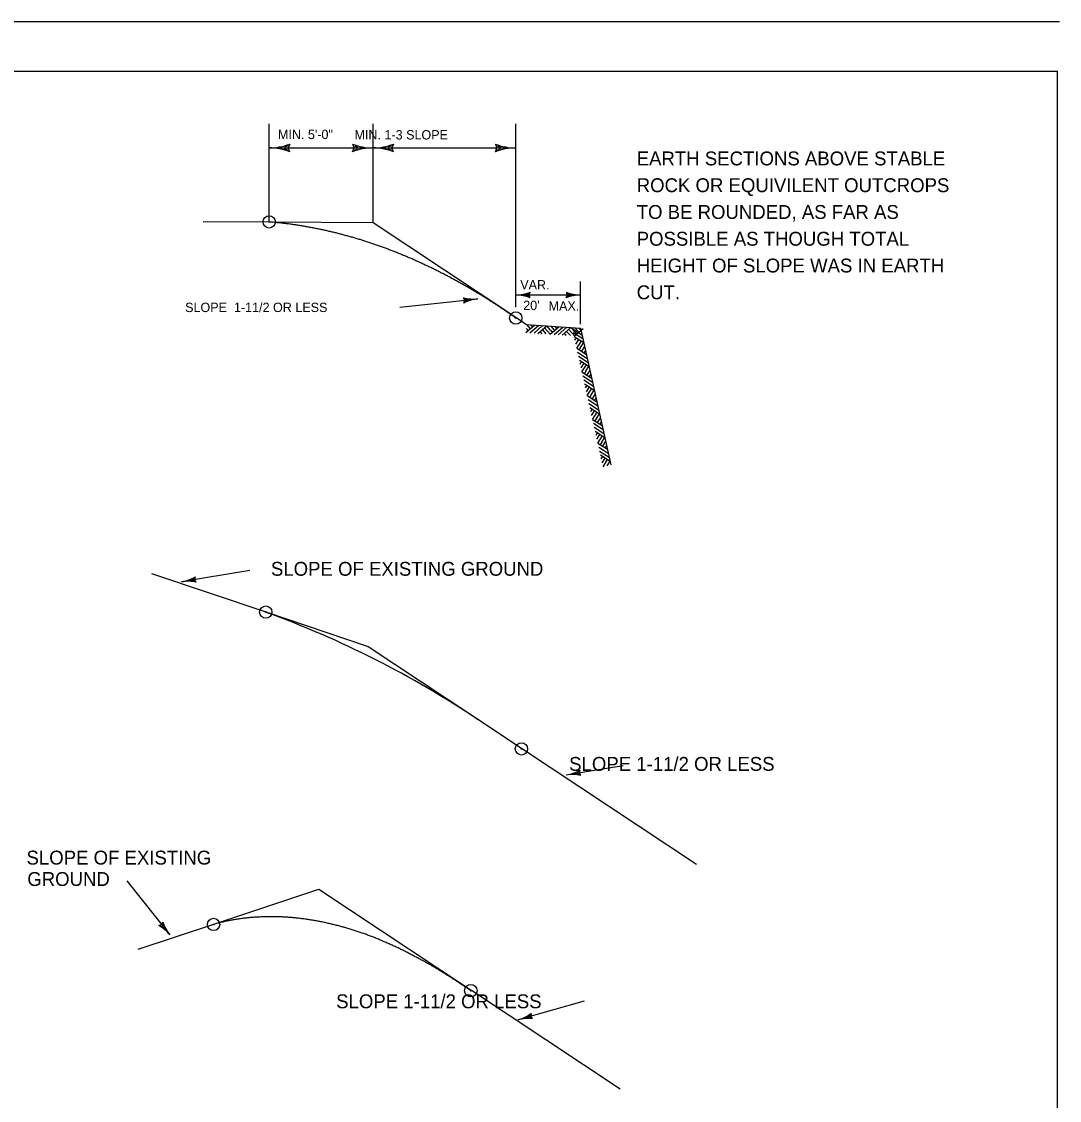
# Model space of a CAD drawing. Extents: x 1000 to 1034, y 999.5 to 1021.5.
# Drawn here: x 1023.56 to 1034.02, y 1010.62 to 1021.5 of the extents above; entities that cross this region are included whole.
import ezdxf

# ---------------------------------------------------------------- set-up
doc = ezdxf.new("R2010")
doc.units = 0
for name, color, linetype in [('Level 1', 7, 'Continuous'), ('Level 14', 7, 'Continuous'), ('Level 16', 7, 'Continuous'), ('Level 5', 7, 'Continuous'), ('Level 63', 7, 'Continuous')]:
    doc.layers.add(name, color=color, linetype=linetype)

msp = doc.modelspace()

# ---------------------------------------------------------------- linework, layer by layer
at = {"layer": 'Level 1'}
for p, q in [((1026.055, 1019.48), (1026.055, 1020.469)), ((1027.103, 1019.48), (1027.103, 1020.469)), ((1028.54, 1018.62), (1028.54, 1020.469)), ((1026.055, 1020.226), (1027.101, 1020.226)), ((1027.101, 1020.226), (1028.54, 1020.226)), ((1025.389, 1019.484), (1026.056, 1019.48)), ((1026.056, 1019.48), (1027.103, 1019.473)), ((1027.103, 1019.473), (1028.54, 1018.518)), ((1029.193, 1018.449), (1029.193, 1018.878)), ((1027.373, 1018.619), (1028.157, 1018.704)), ((1028.54, 1018.743), (1029.193, 1018.743)), ((1028.54, 1018.518), (1028.648, 1018.446)), ((1028.654, 1018.444), (1028.654, 1018.444)), ((1029.193, 1018.407), (1029.193, 1018.407)), ((1029.499, 1017.029), (1029.499, 1017.029)), ((1024.868, 1015.936), (1026.021, 1015.548)), ((1025.858, 1015.964), (1025.171, 1015.851)), ((1026.021, 1015.548), (1027.052, 1015.2)), ((1027.052, 1015.2), (1028.129, 1014.486)), ((1028.129, 1014.486), (1028.599, 1014.174)), ((1028.599, 1014.174), (1030.363, 1013.003)), ((1029.623, 1013.997), (1029.049, 1013.903)), ((1024.62, 1012.836), (1025.053, 1012.29)), ((1025.495, 1012.4), (1026.555, 1012.753)), ((1026.555, 1012.753), (1028.092, 1011.733)), ((1024.734, 1012.146), (1025.495, 1012.4)), ((1028.093, 1011.732), (1029.591, 1010.738)), ((1029.231, 1011.622), (1028.563, 1011.434))]:
    msp.add_line(p, q, dxfattribs=at)
for start, end in [(56.2753, 69.9882), (56.2082, 56.2753)]:
    msp.add_arc((1022.603, 1006.147), 10, start, end, dxfattribs=at)
for points in [[(1028.54, 1018.511), (1028.506, 1018.535), (1028.472, 1018.559), (1028.437, 1018.582), (1028.403, 1018.605), (1028.368, 1018.628), (1028.334, 1018.651), (1028.299, 1018.673), (1028.264, 1018.696), (1028.228, 1018.718), (1028.193, 1018.74), (1028.158, 1018.761), (1028.122, 1018.782), (1028.086, 1018.804), (1028.05, 1018.824), (1028.014, 1018.845), (1027.978, 1018.865), (1027.942, 1018.885), (1027.905, 1018.905), (1027.869, 1018.925), (1027.832, 1018.944), (1027.795, 1018.963), (1027.758, 1018.982), (1027.721, 1019.001), (1027.684, 1019.019), (1027.646, 1019.037), (1027.609, 1019.054), (1027.571, 1019.072), (1027.533, 1019.089), (1027.495, 1019.106), (1027.457, 1019.122), (1027.419, 1019.138), (1027.38, 1019.154), (1027.342, 1019.17), (1027.303, 1019.185), (1027.264, 1019.2), (1027.226, 1019.214), (1027.187, 1019.228), (1027.147, 1019.242), (1027.108, 1019.256), (1027.069, 1019.269), (1027.029, 1019.282), (1026.99, 1019.295), (1026.95, 1019.307), (1026.91, 1019.319), (1026.87, 1019.33), (1026.831, 1019.341), (1026.79, 1019.352), (1026.75, 1019.363), (1026.71, 1019.373), (1026.669, 1019.382), (1026.629, 1019.392), (1026.589, 1019.401), (1026.548, 1019.409), (1026.507, 1019.417), (1026.466, 1019.425), (1026.426, 1019.432), (1026.385, 1019.439), (1026.344, 1019.446), (1026.303, 1019.452), (1026.261, 1019.458), (1026.22, 1019.463), (1026.179, 1019.468), (1026.138, 1019.472), (1026.096, 1019.476), (1026.055, 1019.48)], [(1028.087, 1011.728), (1028.055, 1011.75), (1028.019, 1011.774), (1027.983, 1011.798), (1027.947, 1011.822), (1027.91, 1011.846), (1027.874, 1011.869), (1027.837, 1011.892), (1027.8, 1011.915), (1027.763, 1011.938), (1027.726, 1011.96), (1027.689, 1011.982), (1027.651, 1012.003), (1027.613, 1012.025), (1027.575, 1012.046), (1027.537, 1012.066), (1027.499, 1012.086), (1027.46, 1012.106), (1027.422, 1012.126), (1027.383, 1012.145), (1027.344, 1012.164), (1027.304, 1012.182), (1027.265, 1012.2), (1027.225, 1012.217), (1027.185, 1012.234), (1027.145, 1012.251), (1027.105, 1012.267), (1027.064, 1012.282), (1027.024, 1012.297), (1026.983, 1012.312), (1026.942, 1012.325), (1026.901, 1012.339), (1026.859, 1012.352), (1026.818, 1012.364), (1026.776, 1012.376), (1026.734, 1012.387), (1026.692, 1012.397), (1026.65, 1012.407), (1026.607, 1012.417), (1026.565, 1012.425), (1026.522, 1012.433), (1026.479, 1012.44), (1026.437, 1012.447), (1026.394, 1012.453), (1026.351, 1012.458), (1026.308, 1012.463), (1026.264, 1012.467), (1026.221, 1012.47), (1026.178, 1012.472), (1026.134, 1012.473), (1026.091, 1012.474), (1026.048, 1012.474), (1026.005, 1012.473), (1025.961, 1012.471), (1025.918, 1012.469), (1025.875, 1012.466), (1025.832, 1012.462), (1025.788, 1012.457), (1025.745, 1012.451), (1025.703, 1012.444), (1025.66, 1012.436), (1025.617, 1012.428), (1025.575, 1012.418), (1025.533, 1012.408), (1025.491, 1012.397)]]:
    msp.add_spline(points, degree=3, dxfattribs=at)
at = {"layer": 'Level 14'}
for p, q in [((1028.642, 1018.365), (1028.729, 1018.44)), ((1028.648, 1018.446), (1028.686, 1018.402)), ((1028.683, 1018.362), (1028.77, 1018.437)), ((1028.689, 1018.443), (1028.708, 1018.421)), ((1028.724, 1018.359), (1028.811, 1018.434)), ((1028.764, 1018.356), (1028.852, 1018.431)), ((1028.889, 1018.388), (1028.852, 1018.431)), ((1028.892, 1018.429), (1028.93, 1018.385)), ((1028.645, 1018.405), (1028.664, 1018.383)), ((1028.805, 1018.353), (1028.786, 1018.375)), ((1028.846, 1018.35), (1028.808, 1018.394)), ((1028.887, 1018.347), (1028.83, 1018.413)), ((1028.887, 1018.347), (1028.974, 1018.423)), ((1028.889, 1018.388), (1028.908, 1018.366)), ((1028.927, 1018.344), (1029.014, 1018.42)), ((1028.933, 1018.426), (1028.952, 1018.404)), ((1028.968, 1018.341), (1029.055, 1018.417)), ((1029.009, 1018.339), (1029.096, 1018.414)), ((1029.049, 1018.336), (1029.03, 1018.357)), ((1029.09, 1018.333), (1029.052, 1018.376)), ((1029.131, 1018.33), (1029.074, 1018.395)), ((1029.134, 1018.37), (1029.096, 1018.414)), ((1029.11, 1018.405), (1029.207, 1018.343)), ((1029.119, 1018.365), (1029.216, 1018.303)), ((1029.128, 1018.325), (1029.225, 1018.264)), ((1029.131, 1018.33), (1029.218, 1018.405)), ((1029.134, 1018.37), (1029.153, 1018.349)), ((1029.137, 1018.411), (1029.174, 1018.368)), ((1029.177, 1018.408), (1029.196, 1018.387)), ((1029.137, 1018.286), (1029.152, 1018.31)), ((1029.145, 1018.246), (1029.176, 1018.294)), ((1029.154, 1018.206), (1029.201, 1018.279)), ((1029.194, 1018.215), (1029.179, 1018.19)), ((1029.194, 1018.215), (1029.225, 1018.264)), ((1029.234, 1018.224), (1029.203, 1018.175)), ((1029.154, 1018.206), (1029.252, 1018.144)), ((1029.163, 1018.166), (1029.26, 1018.104)), ((1029.172, 1018.126), (1029.269, 1018.064)), ((1029.243, 1018.184), (1029.227, 1018.159)), ((1029.181, 1018.086), (1029.278, 1018.024)), ((1029.19, 1018.047), (1029.205, 1018.071)), ((1029.198, 1018.007), (1029.229, 1018.055)), ((1029.207, 1017.967), (1029.254, 1018.04)), ((1029.247, 1017.976), (1029.278, 1018.024)), ((1029.207, 1017.967), (1029.305, 1017.905)), ((1029.216, 1017.927), (1029.314, 1017.865)), ((1029.225, 1017.887), (1029.322, 1017.825)), ((1029.247, 1017.976), (1029.232, 1017.951)), ((1029.287, 1017.985), (1029.256, 1017.936)), ((1029.296, 1017.945), (1029.28, 1017.92)), ((1029.234, 1017.847), (1029.331, 1017.785)), ((1029.243, 1017.808), (1029.258, 1017.832)), ((1029.252, 1017.768), (1029.283, 1017.816)), ((1029.26, 1017.728), (1029.307, 1017.801)), ((1029.3, 1017.737), (1029.331, 1017.785)), ((1029.26, 1017.728), (1029.358, 1017.666)), ((1029.269, 1017.688), (1029.367, 1017.626)), ((1029.3, 1017.737), (1029.285, 1017.712)), ((1029.34, 1017.746), (1029.309, 1017.697)), ((1029.349, 1017.706), (1029.333, 1017.681)), ((1029.278, 1017.648), (1029.375, 1017.586)), ((1029.287, 1017.608), (1029.384, 1017.546)), ((1029.296, 1017.568), (1029.311, 1017.593)), ((1029.305, 1017.529), (1029.336, 1017.577)), ((1029.314, 1017.489), (1029.36, 1017.562)), ((1029.314, 1017.489), (1029.411, 1017.427)), ((1029.322, 1017.449), (1029.42, 1017.387)), ((1029.353, 1017.498), (1029.338, 1017.473)), ((1029.353, 1017.498), (1029.384, 1017.546)), ((1029.393, 1017.507), (1029.362, 1017.458)), ((1029.402, 1017.467), (1029.387, 1017.442)), ((1029.331, 1017.409), (1029.429, 1017.347)), ((1029.34, 1017.369), (1029.438, 1017.307)), ((1029.349, 1017.329), (1029.364, 1017.354)), ((1029.358, 1017.29), (1029.389, 1017.338)), ((1029.367, 1017.25), (1029.413, 1017.323)), ((1029.367, 1017.25), (1029.464, 1017.188)), ((1029.407, 1017.259), (1029.391, 1017.234)), ((1029.407, 1017.259), (1029.438, 1017.307)), ((1029.446, 1017.268), (1029.415, 1017.219)), ((1029.376, 1017.21), (1029.473, 1017.148)), ((1029.384, 1017.17), (1029.482, 1017.108)), ((1029.393, 1017.13), (1029.491, 1017.068)), ((1029.455, 1017.228), (1029.44, 1017.203)), ((1029.402, 1017.091), (1029.418, 1017.115)), ((1029.411, 1017.051), (1029.442, 1017.099)), ((1029.42, 1017.011), (1029.466, 1017.084)), ((1029.46, 1017.02), (1029.491, 1017.068))]:
    msp.add_line(p, q, dxfattribs=at)
msp.add_lwpolyline([(1028.648, 1018.446), (1029.193, 1018.407), (1029.499, 1017.029)], dxfattribs=at)
at = {"layer": 'Level 16'}
for p, q in [((1026.242, 1020.248), (1026.21, 1020.234)), ((1026.242, 1020.204), (1026.21, 1020.217)), ((1026.261, 1020.264), (1026.245, 1020.226)), ((1026.261, 1020.187), (1026.245, 1020.226)), ((1026.895, 1020.264), (1026.911, 1020.225)), ((1026.895, 1020.187), (1026.911, 1020.226)), ((1026.914, 1020.247), (1026.946, 1020.234)), ((1026.914, 1020.204), (1026.946, 1020.217)), ((1027.287, 1020.248), (1027.255, 1020.234)), ((1027.287, 1020.204), (1027.255, 1020.217)), ((1027.306, 1020.264), (1027.29, 1020.226)), ((1027.306, 1020.187), (1027.29, 1020.226)), ((1028.334, 1020.264), (1028.35, 1020.225)), ((1028.334, 1020.187), (1028.35, 1020.226)), ((1028.353, 1020.247), (1028.385, 1020.234)), ((1028.353, 1020.204), (1028.385, 1020.217)), ((1028.671, 1018.758), (1028.648, 1018.749)), ((1028.684, 1018.77), (1028.673, 1018.743)), ((1029.049, 1018.769), (1029.06, 1018.743)), ((1029.062, 1018.758), (1029.085, 1018.748)), ((1028.011, 1018.715), (1028.025, 1018.69)), ((1028.017, 1018.662), (1028.025, 1018.69)), ((1028.026, 1018.705), (1028.049, 1018.698)), ((1028.029, 1018.675), (1028.051, 1018.687)), ((1028.671, 1018.727), (1028.648, 1018.737)), ((1028.684, 1018.716), (1028.673, 1018.743)), ((1029.049, 1018.716), (1029.06, 1018.743)), ((1029.062, 1018.727), (1029.085, 1018.737)), ((1025.298, 1015.887), (1025.277, 1015.874)), ((1025.303, 1015.857), (1025.279, 1015.863)), ((1025.309, 1015.901), (1025.302, 1015.873)), ((1025.318, 1015.848), (1025.302, 1015.873)), ((1029.175, 1013.939), (1029.155, 1013.926)), ((1029.18, 1013.909), (1029.156, 1013.915)), ((1029.187, 1013.953), (1029.18, 1013.924)), ((1029.195, 1013.9), (1029.18, 1013.924)), ((1024.942, 1012.386), (1024.97, 1012.394)), ((1024.959, 1012.383), (1024.981, 1012.371)), ((1024.984, 1012.42), (1024.97, 1012.394)), ((1024.983, 1012.402), (1024.99, 1012.378)), ((1028.685, 1011.484), (1028.666, 1011.468)), ((1028.694, 1011.498), (1028.691, 1011.47)), ((1028.709, 1011.447), (1028.691, 1011.47)), ((1028.693, 1011.454), (1028.669, 1011.457))]:
    msp.add_line(p, q, dxfattribs=at)
for centre, radius, start, end in [((1026.055, 1020.796), 0.57, 269.9869, 291.2101), ((1026.055, 1019.656), 0.57, 68.7899, 90.0131), ((1027.1, 1020.796), 0.57, 248.7899, 270.0131), ((1027.1, 1019.655), 0.57, 89.9869, 111.2101), ((1027.101, 1020.796), 0.57, 269.9869, 291.2101), ((1027.101, 1019.656), 0.57, 68.7899, 90.0131), ((1028.54, 1020.796), 0.57, 248.7899, 270.0131), ((1028.54, 1019.655), 0.57, 89.9869, 111.2101), ((1028.54, 1019.142), 0.399, 269.9869, 291.2101), ((1029.193, 1019.142), 0.399, 248.7899, 270.0131), ((1028.114, 1019.101), 0.399, 255.0291, 276.2524), ((1028.201, 1018.308), 0.399, 96.2262, 117.4494), ((1028.54, 1018.344), 0.399, 68.7899, 90.0131), ((1029.193, 1018.344), 0.399, 89.9869, 111.2101), ((1025.107, 1016.245), 0.399, 279.3196, 300.5428), ((1025.236, 1015.457), 0.399, 78.1225, 99.3458), ((1028.984, 1014.297), 0.399, 279.294, 300.5173), ((1029.113, 1013.509), 0.399, 78.097, 99.3203), ((1024.74, 1012.042), 0.399, 38.4059, 59.6291), ((1025.365, 1012.538), 0.399, 197.2088, 218.4321), ((1028.455, 1011.818), 0.399, 285.7216, 306.9449), ((1028.671, 1011.05), 0.399, 84.5246, 105.7478)]:
    msp.add_arc(centre, radius, start, end, dxfattribs=at)
at = {"layer": 'Level 5'}
for p, q in [((1026.055, 1019.48), (1026.055, 1019.48)), ((1028.54, 1018.511), (1028.54, 1018.511)), ((1026.02, 1015.546), (1026.02, 1015.546)), ((1028.597, 1014.166), (1028.597, 1014.166)), ((1025.494, 1012.396), (1025.494, 1012.396)), ((1028.087, 1011.728), (1028.087, 1011.728))]:
    msp.add_line(p, q, dxfattribs=at)
for centre, radius in [((1026.055, 1019.48), 0.0625), ((1026.055, 1019.48), 0.00417), ((1028.54, 1018.511), 0.0625), ((1028.54, 1018.511), 0.00417), ((1026.02, 1015.546), 0.0625), ((1026.02, 1015.546), 0.00417), ((1028.597, 1014.166), 0.0625), ((1028.597, 1014.166), 0.00417), ((1025.494, 1012.396), 0.0625), ((1025.494, 1012.396), 0.00417), ((1028.087, 1011.728), 0.0625), ((1028.087, 1011.728), 0.00417)]:
    msp.add_circle(centre, radius, dxfattribs=at)
at = {"layer": 'Level 63'}
for p, q in [((999.98, 1021.5), (1034.02, 1021.5)), ((1000, 1021), (1034, 1021)), ((1034, 1000), (1034, 1021))]:
    msp.add_line(p, q, dxfattribs=at)

# ---------------------------------------------------------------- texts
at = {"layer": 'Level 1'}
for s, height, p in [('MIN. 5\'-0"  ', 0.0945, (1026.143, 1020.315)), ('    MIN. 1-3 SLOPE        ', 0.09458, (1026.774, 1020.311)), ('EARTH SECTIONS ABOVE STABLE', 0.14, (1029.759, 1020.05)), ('ROCK OR EQUIVILENT OUTCROPS', 0.14, (1029.759, 1019.78)), ('TO BE ROUNDED, AS FAR AS ', 0.14, (1029.759, 1019.51)), ('POSSIBLE AS THOUGH TOTAL', 0.14, (1029.759, 1019.24)), ('HEIGHT OF SLOPE WAS IN EARTH', 0.14, (1029.759, 1018.97)), ('  VAR.', 0.0945, (1028.515, 1018.799)), ('CUT.', 0.14, (1029.759, 1018.7)), ('  SLOPE  1-11/2 OR LESS  ', 0.09458, (1025.137, 1018.571)), ("20' ", 0.0946, (1028.615, 1018.591)), ('MAX.', 0.0946, (1028.871, 1018.585)), ('SLOPE OF EXISTING GROUND       ', 0.14, (1026.072, 1015.912)), ('        SLOPE 1-11/2 OR LESS', 0.14, (1028.662, 1013.945)), ('SLOPE OF EXISTING', 0.14, (1023.608, 1013)), ('GROUND  ', 0.14, (1023.616, 1012.784)), ('                              SLOPE 1-11/2 OR LESS', 0.14, (1025.169, 1011.551))]:
    msp.add_text(s, height=height, dxfattribs=at).set_placement(p)

doc.saveas('drawing.dxf')
